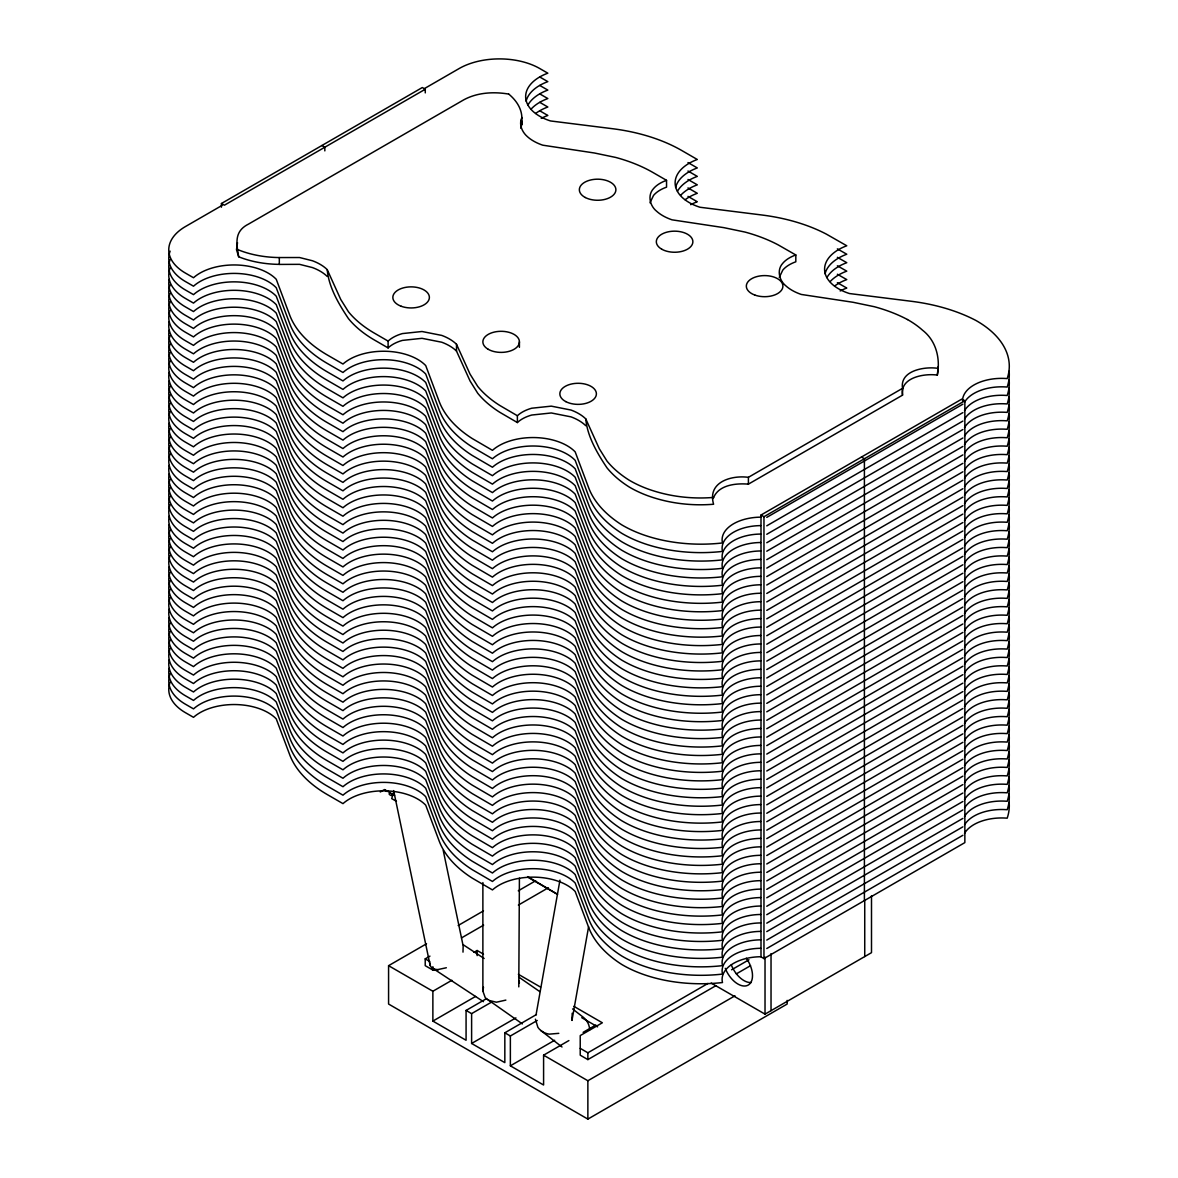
<?xml version="1.0" encoding="UTF-8"?>
<svg xmlns="http://www.w3.org/2000/svg" width="1178" height="1178" viewBox="0 0 1178 1178"><rect width="100%" height="100%" fill="white"/><g stroke="black" fill="none" stroke-linecap="round" stroke-linejoin="round"><path stroke-width="1.5" d="M938.292 366.461L937.32 375.075C924.2 373.264 899.712 377.416 902.51 395.16L748.398 484.143C735.882 483.083 718.138 484.821 713.235 498.5M522.369 1023.903L485.321 997.869L482.877 991.11L483.495 987.179M518.791 986.87L519.41 878.243M536.064 1014.818L559.962 880.128M588.602 926.733L571.963 1020.442L572.199 1013.242M937.32 375.075C940.471 358.627 936.304 340.84 922.477 330.149A104.871 60.549 0 0 0 907.516 319.562M462.998 952.133L463.145 945.86L443.237 850.413M237.514 242.683L236.483 249.662L238.678 256.745C236.557 243.522 233.745 231.403 248.676 224.011L463.764 99.835C477.355 92.429 493.611 91.56 508.631 94.063M393.805 791.69L391.714 798.61L396.456 801.349M520.705 128.152L521.913 124.353L521.913 117.535C518.6 124.294 522.09 132.069 527.42 136.663A45.736 26.402 0 0 0 542.764 145.188L594.478 153.007L615.726 157.44A131.288 75.79 0 0 1 653.113 172.592L666.542 180.337L666.542 187.155A34.589 19.967 0 0 0 653.54 195.415L649.991 202.793M779.262 277.434L782.81 270.056A34.589 19.967 0 0 1 795.813 261.796L795.827 254.978L778.246 244.921A131.273 75.79 0 0 0 745.011 232.066L723.763 227.634L672.034 219.83A45.736 26.402 0 0 1 656.706 211.304C649.947 205.959 647.237 195.357 653.54 188.598A34.589 19.967 0 0 1 666.542 180.337M387.812 791.042L386.031 791.38L384.661 789.878M221.435 207.181L221.435 203.514L422.328 87.525L425.273 89.233L425.273 92.9M222.068 205.414L185.461 226.544A57.015 32.925 0 0 0 185.461 273.105L193.516 277.743A48.21 27.83 0 0 1 276.256 279.304L289.685 315.1A139.799 80.708 0 0 0 327.469 355.079L342.989 364.031A48.21 27.83 0 0 1 425.729 365.592L439.158 401.404A139.799 80.708 0 0 0 472.334 438.599L492.463 450.335A48.21 27.83 0 0 1 575.188 451.896L588.632 487.692A139.799 80.708 0 0 0 621.807 524.887A110.614 63.862 0 0 0 722.497 542.955A39.139 22.603 0 0 1 760.752 517.157M424.139 88.748L459.14 68.545A57.015 32.925 0 0 1 539.774 68.545L547.814 73.183A48.21 27.83 0 0 0 550.509 120.951L612.531 128.711A139.799 80.708 0 0 1 681.767 150.519L697.288 159.486A48.21 27.83 0 0 0 699.982 207.254L762.004 215.014A139.799 80.708 0 0 1 826.426 234.157L846.761 245.775A48.21 27.83 0 0 0 849.456 293.543L911.477 301.303A139.799 80.708 0 0 1 975.899 320.46A110.614 63.862 0 0 1 1007.175 378.594A39.139 22.603 0 0 0 962.5 400.682M425.273 89.233L224.38 205.208L221.435 203.514M238.633 249.957A73.375 42.364 0 0 0 279.319 257.555L299.551 257.526L312.464 260.765A45.736 26.402 0 0 1 327.219 269.629L340.766 299.492L348.438 311.758A131.288 75.79 0 0 0 374.692 333.33L388.107 341.09A34.589 19.967 0 0 1 402.42 333.58L422.004 331.504L441.75 335.406A45.736 26.402 0 0 1 456.504 344.27L470.037 374.118L477.708 386.399A131.273 75.79 0 0 0 499.973 405.571L517.378 415.731A34.589 19.967 0 0 1 531.705 408.221L551.289 406.145L571.021 410.047A45.736 26.402 0 0 1 585.775 418.897C587.262 436.316 597.217 453.206 606.994 467.843A131.273 75.79 0 0 0 629.258 487.029A104.871 60.549 0 0 0 647.591 495.673C668.618 503.315 691.324 506.069 713.588 504.243C707.124 482.17 731.111 474.999 748.398 477.326L902.51 388.342C899.712 370.599 924.2 366.446 937.32 368.258M761.003 515.036L961.896 399.047L964.856 400.756L964.856 842.609L763.962 958.597L761.003 956.889L761.003 515.036L763.962 516.73L964.856 400.756M766.775 517.378L962.882 404.157M766.775 525.83L962.882 412.609M766.775 534.282L962.882 421.061M766.775 542.734L962.882 429.528M766.775 551.201L962.882 437.98M766.775 559.653L962.882 446.433M766.775 568.105L962.882 454.885M380.273 791.999L384.529 789.54L394.542 795.327M766.775 576.557L962.882 463.337M766.775 585.01L962.882 471.789M766.775 593.462L962.882 480.241M766.775 601.914L962.882 488.693M766.775 610.366L962.882 497.145M766.775 618.818L962.882 505.598M766.775 627.285L962.882 514.064M766.775 635.737L962.882 522.517M766.775 644.189L962.882 530.969M766.775 652.641L962.882 539.421M766.775 661.094L962.882 547.873M766.775 669.546L962.882 556.325M766.775 677.998L962.882 564.777M766.775 686.45L962.882 573.23M766.775 694.902L962.882 581.682M766.775 703.354L962.882 590.134M766.775 711.821L962.882 598.601M766.775 720.273L962.882 607.053M766.775 728.726L962.882 615.505M766.775 737.178L962.882 623.957M766.775 745.63L962.882 632.409M787.169 1000.387L787.169 1004.039L587.866 1119.1L388.578 1004.039L388.578 965.68L426.539 943.769M458.168 925.496L483.481 910.889M518.276 890.804L535.681 880.761M766.775 754.082L962.882 640.861M437.98 970.098L432.871 970.098L425.214 965.68L425.214 958.863L429.941 956.124M461.526 937.894L483.643 925.128M518.379 905.072L548.388 887.741M766.775 762.534L962.882 649.314M766.775 770.986L962.882 657.766M766.775 779.438L962.882 666.218M473.983 952.325L477.149 950.499L483.495 954.165M766.775 787.891L962.882 674.67M766.775 796.357L962.882 683.137M388.578 965.68L432.871 991.258L451.851 980.287M766.775 804.81L962.882 691.589M766.775 813.262L962.882 700.041M766.775 821.714L962.882 708.493M432.871 991.258L432.871 1021.09L475.573 996.426M766.775 830.166L962.882 716.946M432.871 1021.09L466.076 1040.262L466.076 1010.429L486.647 998.561M766.775 838.618L962.882 725.398M466.076 1010.429L471.612 1013.625L492.183 1001.756M766.775 847.07L962.882 733.85M766.775 855.522L962.882 742.302M766.775 863.975L962.882 750.754M766.775 872.427L962.882 759.221M471.612 1013.625L471.612 1043.458L515.905 1017.88M766.775 880.894L962.882 767.673M471.612 1043.458L504.832 1062.63L504.832 1032.797L536.461 1014.538M504.832 1032.797L510.368 1035.992L537.256 1020.472M766.775 889.346L962.882 776.125M766.775 897.798L962.882 784.577M766.775 906.25L962.882 793.03M766.775 914.702L962.882 801.482M510.368 1035.992L510.368 1065.825L554.661 1040.262M766.775 923.154L962.882 809.934M510.368 1065.825L543.588 1085.012L543.588 1055.179L568.886 1040.572M583.125 1032.34L595.788 1025.037M766.775 931.607L962.882 818.386M766.775 940.059L962.882 826.838M766.775 948.511L962.882 835.29M580.224 1048.361L587.866 1052.779L707.89 983.483M731.582 969.803L748.958 959.775M573.833 1006.321L602.356 1022.784L580.224 1035.58L580.224 1055.179L587.866 1059.596L715.797 985.736M736.324 973.882L750.533 965.68M543.588 1055.179L587.866 1080.741L734.969 995.822M711.173 983.056L765.023 1014.14L871.499 952.663L871.499 895.707M505.863 1000.107L496.409 1002.213L488.222 1000.255M446.344 967.756L437.877 969.568A17.317 9.984 -32.7 0 1 430.132 965.415L393.643 790.585M558.799 1033.342L549.169 1034.151A17.317 15.181 -8.8 0 1 537.89 1027.319L535.416 1019.191M713.588 497.425C691.324 499.251 668.618 496.498 647.591 488.855A104.871 60.549 0 0 1 629.243 480.226A131.273 75.79 0 0 1 606.979 461.04L599.322 448.759L585.775 418.897M390.419 793.147C385.972 793.471 394.218 797.874 391.611 793.81M837.367 248.867L846.761 254.227A48.21 27.83 0 0 0 825.071 273.782M837.367 257.319L846.761 262.694A48.21 27.83 0 0 0 826.927 277.581M837.367 265.786L846.761 271.146A48.21 27.83 0 0 0 830.137 281.616M837.367 274.238L846.761 279.598A48.21 27.83 0 0 0 834.598 286.048M837.367 282.691L846.761 288.05A48.21 27.83 0 0 0 840.194 290.966M321.874 145.512L324.833 147.221L324.833 150.887M861.457 457.035L864.402 458.743L864.402 900.61M585.775 425.714A45.736 26.402 0 0 0 571.021 416.865L551.289 412.963L531.705 415.039A34.589 19.967 0 0 0 517.378 422.549L499.973 412.403A131.273 75.79 0 0 1 477.708 393.216L470.037 380.95L456.504 351.088A45.736 26.402 0 0 0 441.75 342.224L422.004 338.322L402.42 340.398A34.589 19.967 0 0 0 388.092 347.908L374.678 340.162A131.288 75.79 0 0 1 348.423 318.575C338.675 303.924 328.691 287.049 327.219 269.629M527.553 877.036L557.562 894.367L527.685 876.623M518.364 974.294L540.555 987.105M581.755 1017.704L597.614 1026.863M425.214 958.863L429.808 961.513M687.981 162.564L697.288 167.939A48.21 27.83 0 0 0 675.598 187.493M539.774 76.997L547.814 81.635A48.21 27.83 0 0 0 526.124 101.19M539.774 85.449L547.814 90.088A48.21 27.83 0 0 0 527.98 104.975M687.981 171.016L697.288 176.391A48.21 27.83 0 0 0 677.453 191.278M539.774 93.901L547.814 98.554A48.21 27.83 0 0 0 531.19 109.024M687.981 179.468L697.288 184.843A48.21 27.83 0 0 0 680.663 195.327M687.981 187.92L697.288 193.295A48.21 27.83 0 0 0 685.125 199.745M539.774 102.353L547.814 107.007A48.21 27.83 0 0 0 535.651 113.456M687.981 196.373L697.288 201.747A48.21 27.83 0 0 0 690.72 204.677M539.774 110.806L547.814 115.459A48.21 27.83 0 0 0 541.247 118.374M463.028 944.623L484.129 958.494M431.752 967.653L483.436 1001.668M518.585 976.945L539.715 991.567M572.596 1008.942L583.419 1017.365A16.728 14.018 78.1 0 1 588.735 1024.845L589.972 1029.587M540.849 1030.529L562.009 1046.992M429.631 962.514L430.132 965.415M518.997 980.523L519.41 982.953M902.51 388.342L902.51 395.16M864.74 899.536L864.74 956.565M771.03 953.635L771.03 1010.665M765.023 957.184L765.023 1014.14M763.962 516.73L763.962 958.597M748.398 477.326L748.398 484.143M587.866 1052.779L587.866 1059.596M587.866 1080.741L587.866 1119.1M519.41 341.856L519.41 347.363M517.378 415.731L517.378 422.549M482.877 882.587L482.877 991.11M477.149 950.499L477.149 955.608M456.504 344.27L456.504 351.088M432.871 966.696L432.871 970.098M388.107 341.09L388.107 347.908M279.319 257.584L279.319 264.417L299.551 264.343L312.464 267.583A45.736 26.402 0 0 1 327.219 276.447M521.368 120.141A73.375 42.364 0 0 1 521.854 124.353M279.319 264.373A73.375 42.364 0 0 1 238.633 256.775M907.516 319.562A131.273 75.79 0 0 0 874.297 306.707L853.034 302.275L801.32 294.456A45.736 26.402 0 0 1 785.976 285.945C779.232 280.6 776.508 269.998 782.81 263.239A34.589 19.967 0 0 1 795.813 254.963M508.69 94.034A73.375 42.364 0 0 1 521.854 117.535M170.118 251.15A57.015 32.925 0 0 0 185.461 281.557L193.516 286.195A48.21 27.83 0 0 1 276.256 287.756L289.685 323.552A139.799 80.708 0 0 0 327.469 363.531L342.989 372.484A48.21 27.83 0 0 1 425.729 374.044L439.158 409.856A139.799 80.708 0 0 0 472.334 447.051L492.463 458.787A48.21 27.83 0 0 1 575.188 460.348L588.632 496.144A139.799 80.708 0 0 0 621.807 533.339A110.614 63.862 0 0 0 722.497 551.407A39.139 22.603 0 0 1 760.752 525.609M964.502 402.272A39.139 22.603 0 0 1 1007.175 387.047A110.614 63.862 0 0 0 1009.134 371.261M170.118 259.602A57.015 32.925 0 0 0 185.461 290.009L193.516 294.647A48.21 27.83 0 0 1 276.256 296.208L289.685 332.005A139.799 80.708 0 0 0 327.469 371.983L342.989 380.936A48.21 27.83 0 0 1 425.729 382.497L439.158 418.308A139.799 80.708 0 0 0 472.334 455.503L492.463 467.239A48.21 27.83 0 0 1 575.188 468.8L588.632 504.596A139.799 80.708 0 0 0 621.807 541.792A110.614 63.862 0 0 0 722.497 559.859A39.139 22.603 0 0 1 760.752 534.061M964.502 410.724A39.139 22.603 0 0 1 1007.175 395.499A110.614 63.862 0 0 0 1009.134 379.714M170.118 268.054A57.015 32.925 0 0 0 185.461 298.461L193.516 303.099A48.21 27.83 0 0 1 276.256 304.66L289.685 340.457A139.799 80.708 0 0 0 327.469 380.435L342.989 389.403A48.21 27.83 0 0 1 425.729 390.949L439.158 426.76A139.799 80.708 0 0 0 472.334 463.955L492.463 475.691A48.21 27.83 0 0 1 575.188 477.252L588.632 513.063A139.799 80.708 0 0 0 621.807 550.259A110.614 63.862 0 0 0 722.497 568.311A39.139 22.603 0 0 1 760.752 542.513M964.502 419.177A39.139 22.603 0 0 1 1007.175 403.951A110.614 63.862 0 0 0 1009.134 388.166M169.249 279.348A57.015 32.925 0 0 0 185.461 306.913L193.516 311.552A48.21 27.83 0 0 1 276.256 313.112L289.685 348.924A139.799 80.708 0 0 0 327.469 388.902L342.989 397.855A48.21 27.83 0 0 1 425.729 399.416L439.158 435.212A139.799 80.708 0 0 0 472.334 472.407L492.463 484.143A48.21 27.83 0 0 1 575.188 485.704L588.632 521.515A139.799 80.708 0 0 0 621.807 558.711A110.614 63.862 0 0 0 722.497 576.764A39.139 22.603 0 0 1 760.752 550.965M964.502 427.629A39.139 22.603 0 0 1 1007.175 412.403A110.614 63.862 0 0 0 1009.134 396.618M170.118 284.973A57.015 32.925 0 0 0 185.461 315.365L193.516 320.004A48.21 27.83 0 0 1 276.256 321.565L289.685 357.376A139.799 80.708 0 0 0 327.469 397.354L342.989 406.307A48.21 27.83 0 0 1 425.729 407.868L439.158 443.664A139.799 80.708 0 0 0 472.334 480.86L492.463 492.595A48.21 27.83 0 0 1 575.188 494.156L588.632 529.967A139.799 80.708 0 0 0 621.807 567.163A110.614 63.862 0 0 0 722.497 585.216A39.139 22.603 0 0 1 760.752 559.417M964.502 436.081A39.139 22.603 0 0 1 1007.175 420.855A110.614 63.862 0 0 0 1009.134 405.085M170.118 293.425A57.015 32.925 0 0 0 185.461 323.817L193.516 328.456A48.21 27.83 0 0 1 276.256 330.017L289.685 365.828A139.799 80.708 0 0 0 327.469 405.806L342.989 414.759A48.21 27.83 0 0 1 425.729 416.32L439.158 452.116A139.799 80.708 0 0 0 472.334 489.312L492.463 501.048A48.21 27.83 0 0 1 575.188 502.608L588.632 538.42A139.799 80.708 0 0 0 621.807 575.615A110.614 63.862 0 0 0 722.497 593.668A39.139 22.603 0 0 1 760.752 567.87M964.502 444.533A39.139 22.603 0 0 1 1007.175 429.307A110.614 63.862 0 0 0 1009.134 413.537M170.118 301.877A57.015 32.925 0 0 0 185.461 332.27L193.516 336.908A48.21 27.83 0 0 1 276.256 338.469L289.685 374.28A139.799 80.708 0 0 0 327.469 414.258L342.989 423.211A48.21 27.83 0 0 1 425.729 424.772L439.158 460.569A139.799 80.708 0 0 0 472.334 497.764L492.463 509.514A48.21 27.83 0 0 1 575.188 511.061L588.632 546.872A139.799 80.708 0 0 0 621.807 584.067A110.614 63.862 0 0 0 722.497 602.12A39.139 22.603 0 0 1 760.752 576.336M964.502 453A39.139 22.603 0 0 1 1007.175 437.76A110.614 63.862 0 0 0 1009.134 421.989M170.118 310.329A57.015 32.925 0 0 0 185.461 340.736L193.516 345.375A48.21 27.83 0 0 1 276.256 346.921L289.685 382.732A139.799 80.708 0 0 0 327.469 422.711L342.989 431.663A48.21 27.83 0 0 1 425.729 433.224L439.158 469.035A139.799 80.708 0 0 0 472.334 506.216L492.463 517.967A48.21 27.83 0 0 1 575.188 519.527L588.632 555.324A139.799 80.708 0 0 0 621.807 592.519A110.614 63.862 0 0 0 722.497 610.572A39.139 22.603 0 0 1 760.752 584.789M964.502 461.452A39.139 22.603 0 0 1 1007.175 446.226A110.614 63.862 0 0 0 1009.134 430.441M169.249 321.609A57.015 32.925 0 0 0 185.461 349.189L193.516 353.827A48.21 27.83 0 0 1 276.256 355.388L289.685 391.184A139.799 80.708 0 0 0 327.469 431.163L342.989 440.116A48.21 27.83 0 0 1 425.729 441.676L439.158 477.488A139.799 80.708 0 0 0 472.334 514.683L492.463 526.419A48.21 27.83 0 0 1 575.188 527.98L588.632 563.776A139.799 80.708 0 0 0 621.807 600.971A110.614 63.862 0 0 0 722.497 619.039A39.139 22.603 0 0 1 760.752 593.241M964.502 469.904A39.139 22.603 0 0 1 1007.175 454.679A110.614 63.862 0 0 0 1009.134 438.893M169.249 330.061A57.015 32.925 0 0 0 185.461 357.641L193.516 362.279A48.21 27.83 0 0 1 276.256 363.84L289.685 399.636A139.799 80.708 0 0 0 327.469 439.615L342.989 448.568A48.21 27.83 0 0 1 425.729 450.129L439.158 485.94A139.799 80.708 0 0 0 472.334 523.135L492.463 534.871A48.21 27.83 0 0 1 575.188 536.432L588.632 572.228A139.799 80.708 0 0 0 621.807 609.424A110.614 63.862 0 0 0 722.497 627.491A39.139 22.603 0 0 1 760.752 601.693M964.502 478.356A39.139 22.603 0 0 1 1007.175 463.131A110.614 63.862 0 0 0 1009.134 447.346M170.118 335.686A57.015 32.925 0 0 0 185.461 366.093L193.516 370.731A48.21 27.83 0 0 1 276.256 372.292L289.685 408.089A139.799 80.708 0 0 0 327.469 448.067L342.989 457.02A48.21 27.83 0 0 1 425.729 458.581L439.158 494.392A139.799 80.708 0 0 0 472.334 531.587L492.463 543.323A48.21 27.83 0 0 1 575.188 544.884L588.632 580.68A139.799 80.708 0 0 0 621.807 617.876A110.614 63.862 0 0 0 722.497 635.943A39.139 22.603 0 0 1 760.752 610.145M964.502 486.808A39.139 22.603 0 0 1 1007.175 471.583A110.614 63.862 0 0 0 1009.134 455.798M170.118 344.138A57.015 32.925 0 0 0 185.461 374.545L193.516 379.183A48.21 27.83 0 0 1 276.256 380.744L289.685 416.541A139.799 80.708 0 0 0 327.469 456.519L342.989 465.487A48.21 27.83 0 0 1 425.729 467.033L439.158 502.844A139.799 80.708 0 0 0 472.334 540.039L492.463 551.775A48.21 27.83 0 0 1 575.188 553.336L588.632 589.147A139.799 80.708 0 0 0 621.807 626.328A110.614 63.862 0 0 0 722.497 644.395A39.139 22.603 0 0 1 760.752 618.597M964.502 495.261A39.139 22.603 0 0 1 1007.175 480.035A110.614 63.862 0 0 0 1009.134 464.25M170.118 352.59A57.015 32.925 0 0 0 185.461 382.997L193.516 387.636A48.21 27.83 0 0 1 276.256 389.196L289.685 424.993A139.799 80.708 0 0 0 327.469 464.971L342.989 473.939A48.21 27.83 0 0 1 425.729 475.485L439.158 511.296A139.799 80.708 0 0 0 472.334 548.492L492.463 560.227A48.21 27.83 0 0 1 575.188 561.788L588.632 597.599A139.799 80.708 0 0 0 621.807 634.795A110.614 63.862 0 0 0 722.497 652.848A39.139 22.603 0 0 1 760.752 627.049M964.502 503.713A39.139 22.603 0 0 1 1007.175 488.487A110.614 63.862 0 0 0 1009.134 472.702M170.118 361.057A57.015 32.925 0 0 0 185.461 391.449L193.516 396.088A48.21 27.83 0 0 1 276.256 397.649L289.685 433.46A139.799 80.708 0 0 0 327.469 473.438L342.989 482.391A48.21 27.83 0 0 1 425.729 483.952L439.158 519.748A139.799 80.708 0 0 0 472.334 556.944L492.463 568.679A48.21 27.83 0 0 1 575.188 570.24L588.632 606.052A139.799 80.708 0 0 0 621.807 643.247A110.614 63.862 0 0 0 722.497 661.3A39.139 22.603 0 0 1 760.752 635.502M964.502 512.165A39.139 22.603 0 0 1 1007.175 496.939A110.614 63.862 0 0 0 1009.134 481.154M169.249 372.336A57.015 32.925 0 0 0 185.461 399.902L193.516 404.54A48.21 27.83 0 0 1 276.256 406.101L289.685 441.912A139.799 80.708 0 0 0 327.469 481.89L342.989 490.843A48.21 27.83 0 0 1 425.729 492.404L439.158 528.2A139.799 80.708 0 0 0 472.334 565.396L492.463 577.132A48.21 27.83 0 0 1 575.188 578.692L588.632 614.504A139.799 80.708 0 0 0 621.807 651.699A110.614 63.862 0 0 0 722.497 669.752A39.139 22.603 0 0 1 760.752 643.954M964.502 520.617A39.139 22.603 0 0 1 1007.175 505.391A110.614 63.862 0 0 0 1009.134 489.621M169.249 380.788A57.015 32.925 0 0 0 185.461 408.354L193.516 412.992A48.21 27.83 0 0 1 276.256 414.553L289.685 450.364A139.799 80.708 0 0 0 327.469 490.342L342.989 499.295A48.21 27.83 0 0 1 425.729 500.856L439.158 536.653A139.799 80.708 0 0 0 472.334 573.848L492.463 585.584A48.21 27.83 0 0 1 575.188 587.145L588.632 622.956A139.799 80.708 0 0 0 621.807 660.151A110.614 63.862 0 0 0 722.497 678.204A39.139 22.603 0 0 1 760.752 652.421M964.502 529.069A39.139 22.603 0 0 1 1007.175 513.844A110.614 63.862 0 0 0 1009.134 498.073M170.118 386.413A57.015 32.925 0 0 0 185.461 416.806L193.516 421.444A48.21 27.83 0 0 1 276.256 423.005L289.685 458.816A139.799 80.708 0 0 0 327.469 498.795L342.989 507.747A48.21 27.83 0 0 1 425.729 509.308L439.158 545.105A139.799 80.708 0 0 0 472.334 582.3L492.463 594.051A48.21 27.83 0 0 1 575.188 595.597L588.632 631.408A139.799 80.708 0 0 0 621.807 668.603A110.614 63.862 0 0 0 722.497 686.656A39.139 22.603 0 0 1 760.752 660.873M964.502 537.536A39.139 22.603 0 0 1 1007.175 522.296A110.614 63.862 0 0 0 1009.134 506.525M170.118 394.866A57.015 32.925 0 0 0 185.461 425.273L193.516 429.911A48.21 27.83 0 0 1 276.256 431.457L289.685 467.268A139.799 80.708 0 0 0 327.469 507.247L342.989 516.2A48.21 27.83 0 0 1 425.729 517.76L439.158 553.572A139.799 80.708 0 0 0 472.334 590.752L492.463 602.503A48.21 27.83 0 0 1 575.188 604.064L588.632 639.86A139.799 80.708 0 0 0 621.807 677.055A110.614 63.862 0 0 0 722.497 695.108A39.139 22.603 0 0 1 760.752 669.325M964.502 545.988A39.139 22.603 0 0 1 1007.175 530.763A110.614 63.862 0 0 0 1009.134 514.977M170.118 403.318A57.015 32.925 0 0 0 185.461 433.725L193.516 438.363A48.21 27.83 0 0 1 276.256 439.924L289.685 475.721A139.799 80.708 0 0 0 327.469 515.699L342.989 524.652A48.21 27.83 0 0 1 425.729 526.213L439.158 562.024A139.799 80.708 0 0 0 472.334 599.219L492.463 610.955A48.21 27.83 0 0 1 575.188 612.516L588.632 648.312A139.799 80.708 0 0 0 621.807 685.508A110.614 63.862 0 0 0 722.497 703.575A39.139 22.603 0 0 1 760.752 677.777M964.502 554.44A39.139 22.603 0 0 1 1007.175 539.215A110.614 63.862 0 0 0 1009.134 523.43M170.118 411.77A57.015 32.925 0 0 0 185.461 442.177L193.516 446.815A48.21 27.83 0 0 1 276.256 448.376L289.685 484.173A139.799 80.708 0 0 0 327.469 524.151L342.989 533.104A48.21 27.83 0 0 1 425.729 534.665L439.158 570.476A139.799 80.708 0 0 0 472.334 607.671L492.463 619.407A48.21 27.83 0 0 1 575.188 620.968L588.632 656.764A139.799 80.708 0 0 0 621.807 693.96A110.614 63.862 0 0 0 722.497 712.027A39.139 22.603 0 0 1 760.752 686.229M964.502 562.893A39.139 22.603 0 0 1 1007.175 547.667A110.614 63.862 0 0 0 1009.134 531.882M169.249 423.049A57.015 32.925 0 0 0 185.461 450.629L193.516 455.268A48.21 27.83 0 0 1 276.256 456.828L289.685 492.625A139.799 80.708 0 0 0 327.469 532.603L342.989 541.556A48.21 27.83 0 0 1 425.729 543.117L439.158 578.928A139.799 80.708 0 0 0 472.334 616.123L492.463 627.859A48.21 27.83 0 0 1 575.188 629.42L588.632 665.217A139.799 80.708 0 0 0 621.807 702.412A110.614 63.862 0 0 0 722.497 720.48A39.139 22.603 0 0 1 760.752 694.681M964.502 571.345A39.139 22.603 0 0 1 1007.175 556.119A110.614 63.862 0 0 0 1009.134 540.334M170.118 428.674A57.015 32.925 0 0 0 185.461 459.081L193.516 463.72A48.21 27.83 0 0 1 276.256 465.281L289.685 501.077A139.799 80.708 0 0 0 327.469 541.055L342.989 550.023A48.21 27.83 0 0 1 425.729 551.569L439.158 587.38A139.799 80.708 0 0 0 472.334 624.576L492.463 636.311A48.21 27.83 0 0 1 575.188 637.872L588.632 673.683A139.799 80.708 0 0 0 621.807 710.864A110.614 63.862 0 0 0 722.497 728.932A39.139 22.603 0 0 1 760.752 703.133M964.502 579.797A39.139 22.603 0 0 1 1007.175 564.571A110.614 63.862 0 0 0 1009.134 548.786M170.118 437.126A57.015 32.925 0 0 0 185.461 467.533L193.516 472.172A48.21 27.83 0 0 1 276.256 473.733L289.685 509.544A139.799 80.708 0 0 0 327.469 549.522L342.989 558.475A48.21 27.83 0 0 1 425.729 560.036L439.158 595.832A139.799 80.708 0 0 0 472.334 633.028L492.463 644.764A48.21 27.83 0 0 1 575.188 646.324L588.632 682.136A139.799 80.708 0 0 0 621.807 719.331A110.614 63.862 0 0 0 722.497 737.384A39.139 22.603 0 0 1 760.752 711.586M964.502 588.249A39.139 22.603 0 0 1 1007.175 573.023A110.614 63.862 0 0 0 1009.134 557.238M170.118 445.593A57.015 32.925 0 0 0 185.461 475.986L193.516 480.624A48.21 27.83 0 0 1 276.256 482.185L289.685 517.996A139.799 80.708 0 0 0 327.469 557.974L342.989 566.927A48.21 27.83 0 0 1 425.729 568.488L439.158 604.285A139.799 80.708 0 0 0 472.334 641.48L492.463 653.216A48.21 27.83 0 0 1 575.188 654.777L588.632 690.588A139.799 80.708 0 0 0 621.807 727.783A110.614 63.862 0 0 0 722.497 745.836A39.139 22.603 0 0 1 760.752 720.038M964.502 596.701A39.139 22.603 0 0 1 1007.175 581.476A110.614 63.862 0 0 0 1009.134 565.69M170.118 454.045A57.015 32.925 0 0 0 185.461 484.438L193.516 489.076A48.21 27.83 0 0 1 276.256 490.637L289.685 526.448A139.799 80.708 0 0 0 327.469 566.427L342.989 575.379A48.21 27.83 0 0 1 425.729 576.94L439.158 612.737A139.799 80.708 0 0 0 472.334 649.932L492.463 661.668A48.21 27.83 0 0 1 575.188 663.229L588.632 699.04A139.799 80.708 0 0 0 621.807 736.235A110.614 63.862 0 0 0 722.497 754.288A39.139 22.603 0 0 1 760.752 728.49M964.502 605.153A39.139 22.603 0 0 1 1007.175 589.928A110.614 63.862 0 0 0 1009.134 574.157M169.249 465.325A57.015 32.925 0 0 0 185.461 492.89L193.516 497.528A48.21 27.83 0 0 1 276.256 499.089L289.685 534.9A139.799 80.708 0 0 0 327.469 574.879L342.989 583.832A48.21 27.83 0 0 1 425.729 585.392L439.158 621.189A139.799 80.708 0 0 0 472.334 658.384L492.463 670.135A48.21 27.83 0 0 1 575.188 671.681L588.632 707.492A139.799 80.708 0 0 0 621.807 744.687A110.614 63.862 0 0 0 722.497 762.74A39.139 22.603 0 0 1 760.752 736.957M964.502 613.605A39.139 22.603 0 0 1 1007.175 598.38A110.614 63.862 0 0 0 1009.134 582.609M169.249 473.777A57.015 32.925 0 0 0 185.461 501.357L193.516 505.98A48.21 27.83 0 0 1 276.256 507.541L289.685 543.352A139.799 80.708 0 0 0 327.469 583.331L342.989 592.284A48.21 27.83 0 0 1 425.729 593.845L439.158 629.641A139.799 80.708 0 0 0 472.334 666.836L492.463 678.587A48.21 27.83 0 0 1 575.188 680.148L588.632 715.944A139.799 80.708 0 0 0 621.807 753.14A110.614 63.862 0 0 0 722.497 771.192A39.139 22.603 0 0 1 760.752 745.409M964.502 622.072A39.139 22.603 0 0 1 1007.175 606.847A110.614 63.862 0 0 0 1009.134 591.061M170.118 479.402A57.015 32.925 0 0 0 185.461 509.809L193.516 514.447A48.21 27.83 0 0 1 276.256 515.993L289.685 551.805A139.799 80.708 0 0 0 327.469 591.783L342.989 600.736A48.21 27.83 0 0 1 425.729 602.297L439.158 638.108A139.799 80.708 0 0 0 472.334 675.303L492.463 687.039A48.21 27.83 0 0 1 575.188 688.6L588.632 724.396A139.799 80.708 0 0 0 621.807 761.592A110.614 63.862 0 0 0 722.497 779.659A39.139 22.603 0 0 1 760.752 753.861M964.502 630.524A39.139 22.603 0 0 1 1007.175 615.299A110.614 63.862 0 0 0 1009.134 599.514M170.118 487.854A57.015 32.925 0 0 0 185.461 518.261L193.516 522.899A48.21 27.83 0 0 1 276.256 524.46L289.685 560.257A139.799 80.708 0 0 0 327.469 600.235L342.989 609.188A48.21 27.83 0 0 1 425.729 610.749L439.158 646.56A139.799 80.708 0 0 0 472.334 683.755L492.463 695.491A48.21 27.83 0 0 1 575.188 697.052L588.632 732.849A139.799 80.708 0 0 0 621.807 770.044A110.614 63.862 0 0 0 722.497 788.111A39.139 22.603 0 0 1 760.752 762.313M964.502 638.977A39.139 22.603 0 0 1 1007.175 623.751A110.614 63.862 0 0 0 1009.134 607.966M170.118 496.306A57.015 32.925 0 0 0 185.461 526.713L193.516 531.352A48.21 27.83 0 0 1 276.256 532.912L289.685 568.709A139.799 80.708 0 0 0 327.469 608.687L342.989 617.64A48.21 27.83 0 0 1 425.729 619.201L439.158 655.012A139.799 80.708 0 0 0 472.334 692.208L492.463 703.943A48.21 27.83 0 0 1 575.188 705.504L588.632 741.301A139.799 80.708 0 0 0 621.807 778.496A110.614 63.862 0 0 0 722.497 796.564A39.139 22.603 0 0 1 760.752 770.765M964.502 647.429A39.139 22.603 0 0 1 1007.175 632.203A110.614 63.862 0 0 0 1009.134 616.418M170.118 504.758A57.015 32.925 0 0 0 185.461 535.165L193.516 539.804A48.21 27.83 0 0 1 276.256 541.365L289.685 577.161A139.799 80.708 0 0 0 327.469 617.139L342.989 626.092A48.21 27.83 0 0 1 425.729 627.653L439.158 663.464A139.799 80.708 0 0 0 472.334 700.66L492.463 712.395A48.21 27.83 0 0 1 575.188 713.956L588.632 749.753A139.799 80.708 0 0 0 621.807 786.948A110.614 63.862 0 0 0 722.497 805.016A39.139 22.603 0 0 1 760.752 779.218M964.502 655.881A39.139 22.603 0 0 1 1007.175 640.655A110.614 63.862 0 0 0 1009.134 624.87M169.249 516.038A57.015 32.925 0 0 0 185.461 543.618L193.516 548.256A48.21 27.83 0 0 1 276.256 549.817L289.685 585.613A139.799 80.708 0 0 0 327.469 625.592L342.989 634.559A48.21 27.83 0 0 1 425.729 636.105L439.158 671.916A139.799 80.708 0 0 0 472.334 709.112L492.463 720.848A48.21 27.83 0 0 1 575.188 722.409L588.632 758.22A139.799 80.708 0 0 0 621.807 795.4A110.614 63.862 0 0 0 722.497 813.468A39.139 22.603 0 0 1 760.752 787.67M964.502 664.333A39.139 22.603 0 0 1 1007.175 649.107A110.614 63.862 0 0 0 1009.134 633.322M169.249 524.505A57.015 32.925 0 0 0 185.461 552.07L193.516 556.708A48.21 27.83 0 0 1 276.256 558.269L289.685 594.08A139.799 80.708 0 0 0 327.469 634.058L342.989 643.011A48.21 27.83 0 0 1 425.729 644.572L439.158 680.369A139.799 80.708 0 0 0 472.334 717.564L492.463 729.3A48.21 27.83 0 0 1 575.188 730.861L588.632 766.672A139.799 80.708 0 0 0 621.807 803.867A110.614 63.862 0 0 0 722.497 821.92A39.139 22.603 0 0 1 760.752 796.122M964.502 672.785A39.139 22.603 0 0 1 1007.175 657.56A110.614 63.862 0 0 0 1009.134 641.774M170.118 530.129A57.015 32.925 0 0 0 185.461 560.522L193.516 565.16A48.21 27.83 0 0 1 276.256 566.721L289.685 602.532A139.799 80.708 0 0 0 327.469 642.511L342.989 651.463A48.21 27.83 0 0 1 425.729 653.024L439.158 688.821A139.799 80.708 0 0 0 472.334 726.016L492.463 737.752A48.21 27.83 0 0 1 575.188 739.313L588.632 775.124A139.799 80.708 0 0 0 621.807 812.319A110.614 63.862 0 0 0 722.497 830.372A39.139 22.603 0 0 1 760.752 804.574M964.502 681.237A39.139 22.603 0 0 1 1007.175 666.012A110.614 63.862 0 0 0 1009.134 650.241M170.118 538.582A57.015 32.925 0 0 0 185.461 568.974L193.516 573.612A48.21 27.83 0 0 1 276.256 575.173L289.685 610.984A139.799 80.708 0 0 0 327.469 650.963L342.989 659.916A48.21 27.83 0 0 1 425.729 661.476L439.158 697.273A139.799 80.708 0 0 0 472.334 734.468L492.463 746.204A48.21 27.83 0 0 1 575.188 747.765L588.632 783.576A139.799 80.708 0 0 0 621.807 820.771A110.614 63.862 0 0 0 722.497 838.824A39.139 22.603 0 0 1 760.752 813.026M964.502 689.69A39.139 22.603 0 0 1 1007.175 674.464A110.614 63.862 0 0 0 1009.134 658.693M170.118 547.034A57.015 32.925 0 0 0 185.461 577.426L193.516 582.065A48.21 27.83 0 0 1 276.256 583.625L289.685 619.437A139.799 80.708 0 0 0 327.469 659.415L342.989 668.368A48.21 27.83 0 0 1 425.729 669.929L439.158 705.725A139.799 80.708 0 0 0 472.334 742.92L492.463 754.671A48.21 27.83 0 0 1 575.188 756.217L588.632 792.028A139.799 80.708 0 0 0 621.807 829.224A110.614 63.862 0 0 0 722.497 847.276A39.139 22.603 0 0 1 760.752 821.493M964.502 698.142A39.139 22.603 0 0 1 1007.175 682.916A110.614 63.862 0 0 0 1009.134 667.146M170.118 555.486A57.015 32.925 0 0 0 185.461 585.893L193.516 590.531A48.21 27.83 0 0 1 276.256 592.078L289.685 627.889A139.799 80.708 0 0 0 327.469 667.867L342.989 676.82A48.21 27.83 0 0 1 425.729 678.381L439.158 714.192A139.799 80.708 0 0 0 472.334 751.373L492.463 763.123A48.21 27.83 0 0 1 575.188 764.684L588.632 800.48A139.799 80.708 0 0 0 621.807 837.676A110.614 63.862 0 0 0 722.497 855.729A39.139 22.603 0 0 1 760.752 829.945M964.502 706.609A39.139 22.603 0 0 1 1007.175 691.383A110.614 63.862 0 0 0 1009.134 675.598M169.249 566.765A57.015 32.925 0 0 0 185.461 594.345L193.516 598.984A48.21 27.83 0 0 1 276.256 600.544L289.685 636.341A139.799 80.708 0 0 0 327.469 676.319L342.989 685.272A48.21 27.83 0 0 1 425.729 686.833L439.158 722.644A139.799 80.708 0 0 0 472.334 759.839L492.463 771.575A48.21 27.83 0 0 1 575.188 773.136L588.632 808.933A139.799 80.708 0 0 0 621.807 846.128A110.614 63.862 0 0 0 722.497 864.196A39.139 22.603 0 0 1 760.752 838.397M964.502 715.061A39.139 22.603 0 0 1 1007.175 699.835A110.614 63.862 0 0 0 1009.134 684.05M170.118 572.39A57.015 32.925 0 0 0 185.461 602.797L193.516 607.436A48.21 27.83 0 0 1 276.256 608.997L289.685 644.793A139.799 80.708 0 0 0 327.469 684.771L342.989 693.724A48.21 27.83 0 0 1 425.729 695.285L439.158 731.096A139.799 80.708 0 0 0 472.334 768.292L492.463 780.027A48.21 27.83 0 0 1 575.188 781.588L588.632 817.385A139.799 80.708 0 0 0 621.807 854.58A110.614 63.862 0 0 0 722.497 872.648A39.139 22.603 0 0 1 760.752 846.849M964.502 723.513A39.139 22.603 0 0 1 1007.175 708.287A110.614 63.862 0 0 0 1009.134 692.502M170.118 580.842A57.015 32.925 0 0 0 185.461 611.249L193.516 615.888A48.21 27.83 0 0 1 276.256 617.449L289.685 653.245A139.799 80.708 0 0 0 327.469 693.224L342.989 702.176A48.21 27.83 0 0 1 425.729 703.737L439.158 739.548A139.799 80.708 0 0 0 472.334 776.744L492.463 788.48A48.21 27.83 0 0 1 575.188 790.04L588.632 825.837A139.799 80.708 0 0 0 621.807 863.032A110.614 63.862 0 0 0 722.497 881.1A39.139 22.603 0 0 1 760.752 855.302M964.502 731.965A39.139 22.603 0 0 1 1007.175 716.739A110.614 63.862 0 0 0 1009.134 700.954M170.118 589.294A57.015 32.925 0 0 0 185.461 619.702L193.516 624.34A48.21 27.83 0 0 1 276.256 625.901L289.685 661.697A139.799 80.708 0 0 0 327.469 701.676L342.989 710.629A48.21 27.83 0 0 1 425.729 712.189L439.158 748.001A139.799 80.708 0 0 0 472.334 785.196L492.463 796.932A48.21 27.83 0 0 1 575.188 798.493L588.632 834.289A139.799 80.708 0 0 0 621.807 871.484A110.614 63.862 0 0 0 722.497 889.552A39.139 22.603 0 0 1 760.752 863.754M964.502 740.417A39.139 22.603 0 0 1 1007.175 725.192A110.614 63.862 0 0 0 1009.134 709.406M170.118 597.747A57.015 32.925 0 0 0 185.461 628.154L193.516 632.792A48.21 27.83 0 0 1 276.256 634.353L289.685 670.149A139.799 80.708 0 0 0 327.469 710.128L342.989 719.095A48.21 27.83 0 0 1 425.729 720.641L439.158 756.453A139.799 80.708 0 0 0 472.334 793.648L492.463 805.384A48.21 27.83 0 0 1 575.188 806.945L588.632 842.756A139.799 80.708 0 0 0 621.807 879.951A110.614 63.862 0 0 0 722.497 898.004A39.139 22.603 0 0 1 760.752 872.206M964.502 748.869A39.139 22.603 0 0 1 1007.175 733.644A110.614 63.862 0 0 0 1009.134 717.858M169.249 609.041A57.015 32.925 0 0 0 185.461 636.606L193.516 641.244A48.21 27.83 0 0 1 276.256 642.805L289.685 678.616A139.799 80.708 0 0 0 327.469 718.595L342.989 727.548A48.21 27.83 0 0 1 425.729 729.108L439.158 764.905A139.799 80.708 0 0 0 472.334 802.1L492.463 813.836A48.21 27.83 0 0 1 575.188 815.397L588.632 851.208A139.799 80.708 0 0 0 621.807 888.403A110.614 63.862 0 0 0 722.497 906.456A39.139 22.603 0 0 1 760.752 880.658M964.502 757.321A39.139 22.603 0 0 1 1007.175 742.096A110.614 63.862 0 0 0 1009.134 726.311M169.249 617.493A57.015 32.925 0 0 0 185.461 645.058L193.516 649.696A48.21 27.83 0 0 1 276.256 651.257L289.685 687.068A139.799 80.708 0 0 0 327.469 727.047L342.989 736A48.21 27.83 0 0 1 425.729 737.561L439.158 773.357A139.799 80.708 0 0 0 472.334 810.552L492.463 822.288A48.21 27.83 0 0 1 575.188 823.849L588.632 859.66A139.799 80.708 0 0 0 621.807 896.856A110.614 63.862 0 0 0 722.497 914.908A39.139 22.603 0 0 1 760.752 889.11M964.502 765.774A39.139 22.603 0 0 1 1007.175 750.548A110.614 63.862 0 0 0 1009.134 734.777M170.118 623.118A57.015 32.925 0 0 0 185.461 653.51L193.516 658.149A48.21 27.83 0 0 1 276.256 659.709L289.685 695.521A139.799 80.708 0 0 0 327.469 735.499L342.989 744.452A48.21 27.83 0 0 1 425.729 746.013L439.158 781.809A139.799 80.708 0 0 0 472.334 819.005L492.463 830.74A48.21 27.83 0 0 1 575.188 832.301L588.632 868.112A139.799 80.708 0 0 0 621.807 905.308A110.614 63.862 0 0 0 722.497 923.361A39.139 22.603 0 0 1 760.752 897.577M964.502 774.226A39.139 22.603 0 0 1 1007.175 759A110.614 63.862 0 0 0 1009.134 743.23M170.118 631.57A57.015 32.925 0 0 0 185.461 661.962L193.516 666.601A48.21 27.83 0 0 1 276.256 668.162L289.685 703.973A139.799 80.708 0 0 0 327.469 743.951L342.989 752.904A48.21 27.83 0 0 1 425.729 754.465L439.158 790.261A139.799 80.708 0 0 0 472.334 827.457L492.463 839.207A48.21 27.83 0 0 1 575.188 840.753L588.632 876.565A139.799 80.708 0 0 0 621.807 913.76A110.614 63.862 0 0 0 722.497 931.813A39.139 22.603 0 0 1 760.752 906.029M964.502 782.693A39.139 22.603 0 0 1 1007.175 767.452A110.614 63.862 0 0 0 1009.134 751.682M170.118 640.022A57.015 32.925 0 0 0 185.461 670.429L193.516 675.068A48.21 27.83 0 0 1 276.256 676.614L289.685 712.425A139.799 80.708 0 0 0 327.469 752.403L342.989 761.356A48.21 27.83 0 0 1 425.729 762.917L439.158 798.728A139.799 80.708 0 0 0 472.334 835.909L492.463 847.659A48.21 27.83 0 0 1 575.188 849.22L588.632 885.017A139.799 80.708 0 0 0 621.807 922.212A110.614 63.862 0 0 0 722.497 940.265A39.139 22.603 0 0 1 760.752 914.481M964.502 791.145A39.139 22.603 0 0 1 1007.175 775.919A110.614 63.862 0 0 0 1009.134 760.134M170.118 648.474A57.015 32.925 0 0 0 185.461 678.881L193.516 683.52A48.21 27.83 0 0 1 276.256 685.081L289.685 720.877A139.799 80.708 0 0 0 327.469 760.855L342.989 769.808A48.21 27.83 0 0 1 425.729 771.369L439.158 807.18A139.799 80.708 0 0 0 472.334 844.376L492.463 856.111A48.21 27.83 0 0 1 575.188 857.672L588.632 893.469A139.799 80.708 0 0 0 621.807 930.664A110.614 63.862 0 0 0 722.497 948.732A39.139 22.603 0 0 1 760.752 922.934M964.502 799.597A39.139 22.603 0 0 1 1007.175 784.371A110.614 63.862 0 0 0 1009.134 768.586M169.249 659.754A57.015 32.925 0 0 0 185.461 687.334L193.516 691.972A48.21 27.83 0 0 1 276.256 693.533L289.685 729.329A139.799 80.708 0 0 0 327.469 769.308L342.989 778.26A48.21 27.83 0 0 1 425.729 779.821L439.158 815.632A139.799 80.708 0 0 0 472.334 852.828L492.463 864.564A48.21 27.83 0 0 1 575.188 866.125L588.632 901.921A139.799 80.708 0 0 0 621.807 939.116A110.614 63.862 0 0 0 722.497 957.184A39.139 22.603 0 0 1 760.752 931.386M964.502 808.049A39.139 22.603 0 0 1 1007.175 792.823A110.614 63.862 0 0 0 1009.134 777.038M169.249 668.206A57.015 32.925 0 0 0 185.461 695.786L193.516 700.424A48.21 27.83 0 0 1 276.256 701.985L289.685 737.781A139.799 80.708 0 0 0 327.469 777.76L342.989 786.713A48.21 27.83 0 0 1 425.729 788.273L439.158 824.085A139.799 80.708 0 0 0 472.334 861.28L492.463 873.016A48.21 27.83 0 0 1 575.188 874.577L588.632 910.373A139.799 80.708 0 0 0 621.807 947.568A110.614 63.862 0 0 0 722.497 965.636A39.139 22.603 0 0 1 760.752 939.838M964.502 816.501A39.139 22.603 0 0 1 1007.175 801.276A110.614 63.862 0 0 0 1009.134 785.49M170.118 673.831A57.015 32.925 0 0 0 185.461 704.238L193.516 708.876A48.21 27.83 0 0 1 276.256 710.437L289.685 746.234A139.799 80.708 0 0 0 327.469 786.212L342.989 795.179A48.21 27.83 0 0 1 425.729 796.726L439.158 832.537A139.799 80.708 0 0 0 472.334 869.732L492.463 881.468A48.21 27.83 0 0 1 575.188 883.029L588.632 918.84A139.799 80.708 0 0 0 621.807 956.021A110.614 63.862 0 0 0 722.497 974.088A39.139 22.603 0 0 1 760.752 948.29M964.502 824.953A39.139 22.603 0 0 1 1007.175 809.728A110.614 63.862 0 0 0 1009.134 793.943M170.118 682.283A57.015 32.925 0 0 0 185.461 712.69L193.516 717.328A48.21 27.83 0 0 1 276.256 718.889L289.685 754.686A139.799 80.708 0 0 0 327.469 794.679L342.989 803.632A48.21 27.83 0 0 1 425.729 805.192L439.158 840.989A139.799 80.708 0 0 0 472.334 878.184L492.463 889.92A48.21 27.83 0 0 1 575.188 891.481L588.632 927.292A139.799 80.708 0 0 0 621.807 964.487A110.614 63.862 0 0 0 722.497 982.54A39.139 22.603 0 0 1 760.752 956.742M964.502 833.406A39.139 22.603 0 0 1 1007.175 818.18A110.614 63.862 0 0 0 1009.134 802.395M751.225 982.526A20.63 11.913 60 0 1 731.288 964.856M746.278 958.229A20.63 11.913 60 0 1 747.765 985.309A20.63 11.913 60 0 1 725.28 968.331M585.289 197.506A18.274 10.543 0 0 0 615.461 191.999A18.274 10.543 0 0 0 592.107 179.674A18.274 10.543 0 0 0 585.289 197.506M754.803 295.045A18.274 10.543 0 0 0 782.884 286.622A18.274 10.543 0 0 0 756.202 276.786A18.274 10.543 0 0 0 754.803 295.045M661.683 249.162A18.274 10.543 0 0 0 692.252 244.435A18.274 10.543 0 0 0 669.87 231.521A18.274 10.543 0 0 0 661.683 249.162M565.793 401.61A18.274 10.543 0 0 0 595.965 396.102A18.274 10.543 0 0 0 572.611 383.778A18.274 10.543 0 0 0 565.793 401.61M401.286 306.295A18.274 10.543 0 0 0 429.366 297.872A18.274 10.543 0 0 0 402.699 288.05A18.274 10.543 0 0 0 401.286 306.295M488.222 349.306A18.274 10.543 0 0 0 518.791 344.58A18.274 10.543 0 0 0 496.409 331.666A18.274 10.543 0 0 0 488.222 349.306"/></g></svg>
